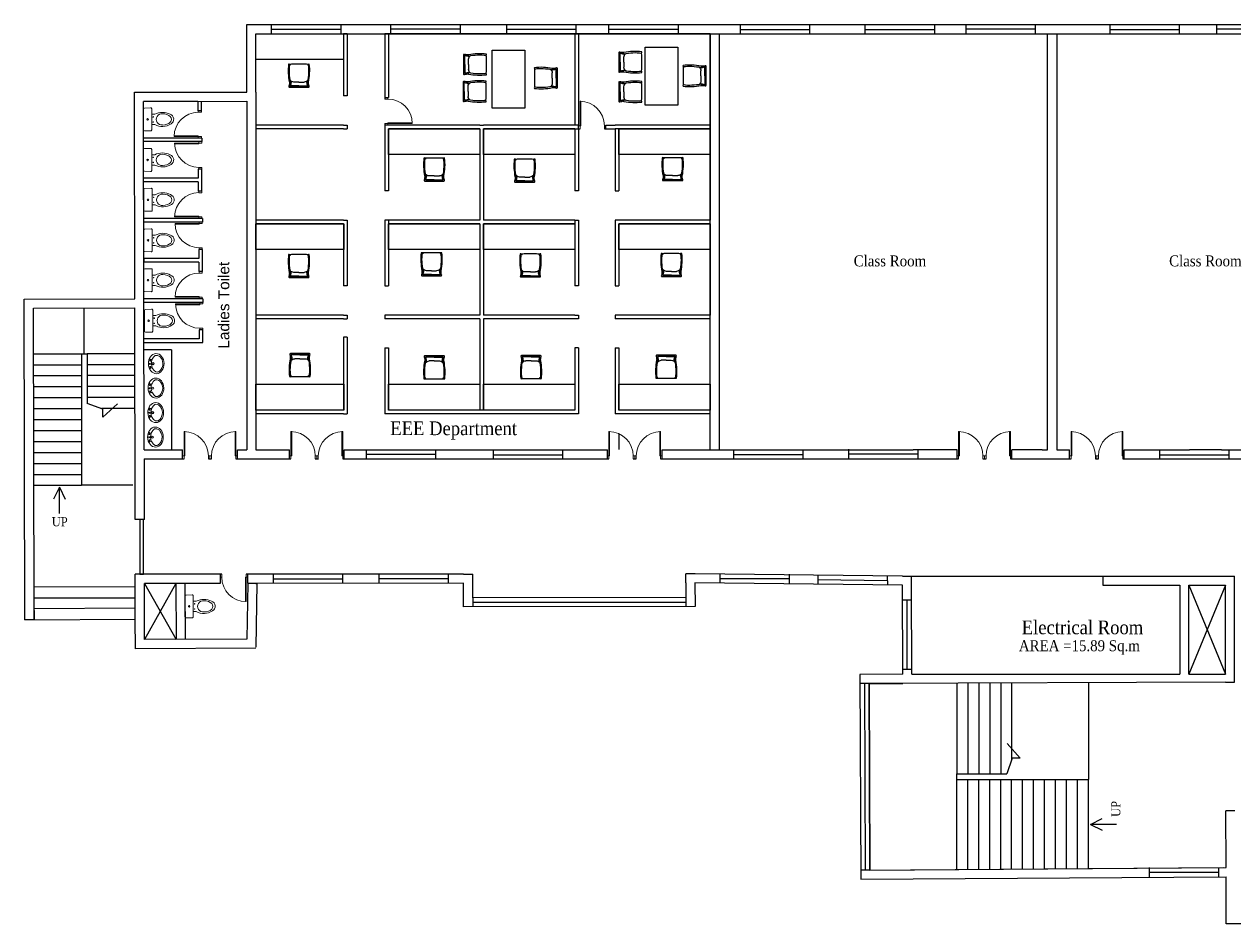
# Model space of a CAD drawing. Header units: millimetres. Extents: x 787 to 875.2, y 236.3 to 273.1.
# Drawn here: x 787 to 819.61, y 248.83 to 273.06 of the extents above; entities that cross this region are included whole.
import ezdxf

# ---------------------------------------------------------------- set-up
doc = ezdxf.new("R2010")
doc.units = ezdxf.units.MM
doc.linetypes.add('HIDDEN', pattern=[0.375, 0.25, -0.125])
doc.layers.add('DOOR', color=10, linetype='Continuous', lineweight=15)
doc.styles.add('1MM', font='arial.ttf', dxfattribs={"height": 1000})
doc.styles.add('DUTCH', font='dutch.ttf')

# ---------------------------------------------------------------- blocks, each defined once
blk = doc.blocks.new('WB5')
at = {"layer": 'DOOR'}
for p, q in [((4.7, 11.3), (6.8, 10.5)), ((5.3, -11), (7.3, -10.1))]:
    blk.add_line(p, q, dxfattribs=at)
for points in [[(2.4, 0.1, 1), (5, 0.1, 1)], [(3.2, 7.9, 1), (5.9, 7.9, 1)], [(3.6, -7.7, -1), (6.3, -7.6, -1)]]:
    blk.add_lwpolyline(points, format="xyb", close=True, dxfattribs=at)
for centre, radius in [((3.7, 0.1), 1.32), ((11.8, 0.3), 2.73), ((11.8, 0.3), 2.19)]:
    blk.add_circle(centre, radius, dxfattribs=at)
for centre, radius, start, end in [((5.6, 13.6), 2.49, 151.6403, 249.4649), ((7.7, 12.8), 2.49, 249.4649, 334.3015), ((32.6, 0.8), 25.2, 127.6693, 236.45), ((18.2, 19.4), 1.66, 91.5976, 127.6693), ((6.3, -13.3), 2.49, 113.4041, 211.2287), ((8.3, -12.4), 2.49, 28.5675, 113.4041)]:
    blk.add_arc(centre, radius, start, end, dxfattribs=at)
blk.add_ellipse((19.5, 0.5), major_axis=(-0.6, 24.9), ratio=0.783308, dxfattribs=at)
blk.add_open_spline([(18.7, -20.2), (23.5, -20.6), (25, -20), (30.8, -16.4), (34.3, -10.8), (37.3, 2.3), (34.9, 9.5), (28.9, 18.7), (25, 21.3), (18.2, 21.1)], degree=3, knots=[3.262053, 3.262053, 3.262053, 3.262053, 3.577225, 3.577225, 4.479784, 4.479784, 5.382343, 5.382343, 6.141594, 6.141594, 6.141594, 6.141594], dxfattribs=at)
blk = doc.blocks.new('A$C764D24B9')
at = {"layer": 'DOOR'}
for points in [[(0.056, 0.111), (0.083, 0.111), (0.083, 1), (0.056, 1)], [(0, 0), (0.056, 0), (0.056, 0.111), (0, 0.111)], [(0.944, 0), (1, 0), (1, 0.111), (0.944, 0.111)]]:
    blk.add_lwpolyline(points, close=True, dxfattribs=at)
blk.add_arc((0.056, 0.111), 0.889, 0, 90, dxfattribs=at)
blk = doc.blocks.new('WC1')
at = {"layer": 'DOOR'}
for p, q in [((-29.3, -7.5), (-29.8, -22.7)), ((24.3, -5), (-26.8, -5))]:
    blk.add_line(p, q, dxfattribs=at)
for points in [[(26.8, -7.5), (27.3, -22.7, -0.423393), (24.7, -25.4), (-27.3, -25.4, -0.423393), (-29.8, -22.7), (-29.3, -7.5, -0.405093), (-26.8, -5), (24.3, -5, -0.405093), (26.8, -7.5, -0.407682)], [(11.5, -25.4), (11.5, -33, -0.265683), (10, -73.3, -0.649464), (-14.1, -70.9, -0.243179), (-14, -33), (-14, -25.4), (11.5, -25.4)], [(12.6, -52, 1.119632), (-15.2, -52, 17.71796)]]:
    blk.add_lwpolyline(points, format="xyb", dxfattribs=at)
blk.add_lwpolyline([(-14, -25.4), (-14, -33)], dxfattribs=at)
for centre, radius in [((-7.6, -29.2), 0.636), ((-1.3, -15.2), 1.91), ((5.1, -29.2), 0.636)]:
    blk.add_circle(centre, radius, dxfattribs=at)
blk.add_arc((-26.8, -7.5), 2.54, 90, 178.2101, dxfattribs=at)
blk.add_ellipse((-1.3, -52), major_axis=(0, -22.4), ratio=0.622298, start_param=4.712389, end_param=7.853982, dxfattribs=at)
blk = doc.blocks.new('A$C2C166547')
at = {"color": 0}
for p, q in [((0.201, 0.464), (0.017, 0.464)), ((0.201, 0.456), (0.018, 0.456)), ((0.201, 0.455), (0.018, 0.455)), ((0.201, 0.374), (0.094, 0.374)), ((0.201, 0.464), (0.385, 0.464)), ((0.201, 0.456), (0.385, 0.456)), ((0.201, 0.455), (0.385, 0.455)), ((0.201, 0.374), (0.308, 0.374)), ((0.016, 0.02), (0.006, 0.02)), ((0.016, 0.02), (0.006, 0.016)), ((0.017, 0.001), (0.016, 0.02)), ((0.385, 0.001), (0.387, 0.02)), ((0.387, 0.02), (0.396, 0.016)), ((0.387, 0.02), (0.396, 0.02))]:
    blk.add_line(p, q, dxfattribs=at)
blk.add_lwpolyline([(0.023, 0.369, 0.080461), (0.008, 0, 0.080461)], format="xyb", dxfattribs=at)
for centre, radius, start, end in [((0.018, 0.461), 0.00242, 100.345, 201.3742), ((-0.216, 0.394), 0.241, 354.5513, 15.9626), ((0.018, 0.455), 0.000725, 87.3762, 197.5208), ((0.018, 0.454), 0.000433, 71.7715, 189.2202), ((0.095, 0.276), 0.0978, 90.5164, 143.1927), ((-0.282, 0.346), 0.317, 1.1591, 17.5641), ((0.307, 0.276), 0.0978, 36.8073, 89.4836), ((0.685, 0.346), 0.317, 162.4359, 178.8409), ((0.618, 0.394), 0.241, 164.0374, 185.4487), ((-0.752, 0.137), 1.154, 353.1637, 11.5643), ((0.384, 0.461), 0.00242, 338.6258, 79.655), ((0.385, 0.455), 0.000725, 342.4792, 92.6238), ((0.385, 0.454), 0.000433, 350.7798, 108.2285), ((0.014, -0.011), 0.012, 71.7536, 116.5375), ((0.389, -0.011), 0.012, 63.4625, 108.2464)]:
    blk.add_arc(centre, radius, start, end, dxfattribs=at)

msp = doc.modelspace()

# ---------------------------------------------------------------- linework, layer by layer
at = {"linetype": 'Continuous', "ltscale": 0.1}
for p, q in [((792.99, 273.055), (828.405, 273.056)), ((792.994, 271.236), (792.99, 273.055)), ((793.236, 273.055), (793.236, 273.056)), ((793.652, 273.052), (793.652, 272.806)), ((795.523, 273.052), (795.523, 272.806)), ((796.867, 273.062), (796.867, 272.816)), ((798.738, 273.062), (798.738, 272.816)), ((799.988, 273.055), (799.988, 272.809)), ((801.859, 273.055), (801.859, 272.809)), ((802.742, 273.05), (802.742, 272.804)), ((804.613, 273.05), (804.613, 272.804)), ((806.285, 273.041), (806.285, 272.795)), ((808.155, 273.041), (808.155, 272.795)), ((809.648, 273.046), (809.648, 272.799)), ((811.519, 273.046), (811.519, 272.799)), ((812.368, 273.064), (812.368, 272.818)), ((814.239, 273.064), (814.239, 272.818)), ((816.246, 273.046), (816.246, 272.8)), ((818.117, 273.046), (818.117, 272.8)), ((819.117, 273.059), (819.117, 272.813)), ((792.99, 272.809), (792.991, 272.809)), ((793.237, 272.809), (810.698, 272.809)), ((793.24, 271.237), (793.237, 272.809)), ((793.237, 272.809), (795.698, 272.809)), ((793.237, 272.809), (795.698, 272.809)), ((793.652, 272.929), (795.523, 272.929)), ((795.698, 272.809), (795.6, 272.809)), ((795.6, 272.809), (795.6, 271.135)), ((795.6, 272.809), (795.6, 271.135)), ((795.698, 272.809), (796.683, 272.809)), ((795.698, 272.809), (795.698, 271.135)), ((796.683, 272.809), (799.144, 272.809)), ((796.811, 272.809, 0), (796.713, 272.809, 0)), ((796.713, 272.809, 0), (796.713, 271.045, 0)), ((799.273, 272.809, 0), (796.811, 272.809, 0)), ((796.811, 272.809, 0), (796.811, 271.086, 0)), ((796.867, 272.939), (798.738, 272.939)), ((799.241, 272.809), (801.703, 272.809)), ((799.241, 272.809), (801.703, 272.809)), ((799.371, 272.809, 0), (799.273, 272.809, 0)), ((801.832, 272.809, 0), (799.371, 272.809, 0)), ((799.988, 272.932), (801.859, 272.932)), ((801.931, 272.809, 0), (801.832, 272.809, 0)), ((801.832, 272.809, 0), (801.832, 270.348, 0)), ((802.915, 272.809, 0), (801.931, 272.809, 0)), ((801.931, 272.809, 0), (801.931, 270.348, 0)), ((804.432, 272.809, 0), (801.971, 272.809, 0)), ((802.742, 272.927), (804.613, 272.927)), ((803.014, 272.809, 0), (802.915, 272.809, 0)), ((805.475, 272.809, 0), (803.014, 272.809, 0)), ((805.477, 261.598, 51.306), (805.475, 272.809, 0)), ((805.475, 272.809, 0), (805.475, 270.348, 0)), ((805.722, 272.809, 0), (805.722, 261.598, 51.306)), ((806.285, 272.918), (808.155, 272.918)), ((809.648, 272.923), (811.519, 272.923)), ((810.698, 272.809), (810.944, 272.809)), ((810.944, 272.809), (819.552, 272.809, 0)), ((812.368, 272.941), (814.239, 272.941)), ((814.57, 261.598, 51.306), (814.569, 272.809)), ((814.815, 272.809), (814.815, 261.598, 51.306)), ((816.246, 272.923), (818.117, 272.923)), ((816.463, 272.809), (828.159, 272.809, 0)), ((819.117, 272.936), (820.987, 272.936)), ((789.963, 271.23), (792.994, 271.236)), ((789.975, 265.667), (789.963, 271.23)), ((793.24, 271.236), (793.24, 261.598, 50.028)), ((795.698, 271.135), (795.6, 271.135)), ((796.713, 271.086, 0), (796.811, 271.086, 0)), ((790.209, 270.984), (792.995, 270.99)), ((790.221, 265.668), (790.209, 270.984)), ((791.673, 270.984), (790.209, 270.984)), ((791.673, 270.984), (790.209, 270.984)), ((791.673, 270.984), (791.673, 270.733)), ((791.673, 270.984), (791.673, 270.733)), ((791.772, 270.733), (791.673, 270.733)), ((791.772, 270.733), (791.673, 270.733)), ((791.772, 270.733), (791.772, 270.984)), ((791.772, 270.733), (791.772, 270.984)), ((792.994, 270.99, 1.278), (792.994, 261.598, 50.028)), ((795.6, 270.348), (793.24, 270.348)), ((795.6, 270.249), (793.24, 270.249)), ((795.6, 270.348), (795.698, 270.348)), ((795.6, 270.249), (795.698, 270.249)), ((795.698, 270.348), (795.698, 270.249)), ((796.713, 270.389, 0), (796.713, 268.576, 0)), ((796.811, 270.348, 0), (796.713, 270.348, 0)), ((799.273, 270.348, 0), (796.811, 270.348, 0)), ((796.811, 270.249, 0), (796.811, 268.576, 0)), ((799.273, 270.249, 0), (796.811, 270.249, 0)), ((799.273, 270.348, 0), (799.371, 270.348, 0)), ((799.273, 270.249, 0), (799.273, 267.788, 0)), ((801.931, 270.348, 0), (799.371, 270.348, 0)), ((799.371, 270.249, 0), (799.371, 267.788, 0)), ((801.832, 270.249, 0), (799.371, 270.249, 0)), ((801.832, 270.249, 0), (801.832, 268.576, 0)), ((801.832, 270.249, 0), (801.972, 270.249, 0)), ((801.931, 270.249, 0), (801.931, 270.348, 0)), ((801.931, 270.249, 0), (801.931, 268.576, 0)), ((802.628, 270.249, 0), (802.915, 270.249, 0)), ((802.669, 270.348, 0), (802.915, 270.348, 0)), ((802.669, 270.249, 0), (802.669, 270.348, 0)), ((805.475, 270.348, 0), (802.915, 270.348, 0)), ((802.915, 270.249, 0), (802.915, 268.576, 0)), ((805.475, 270.249, 0), (802.915, 270.249, 0)), ((803.014, 270.249, 0), (803.014, 268.576, 0)), ((805.475, 270.348, 0), (805.475, 270.249, 0)), ((805.475, 270.249, 0), (805.475, 267.788, 0)), ((791.785, 269.999), (790.209, 269.999)), ((791.785, 269.901), (790.209, 269.901)), ((791.785, 269.999), (791.785, 269.901)), ((791.785, 269.162), (791.686, 269.162)), ((791.686, 269.162), (791.686, 268.916)), ((791.785, 268.567), (791.785, 269.162)), ((791.686, 268.916), (790.209, 268.916)), ((791.686, 268.818), (790.222, 268.818)), ((791.686, 268.818), (791.686, 268.567)), ((791.785, 268.567), (791.785, 268.818)), ((791.785, 268.567), (791.686, 268.567)), ((796.811, 268.576, 0), (796.713, 268.576, 0)), ((801.931, 268.576, 0), (801.832, 268.576, 0)), ((802.915, 268.576, 0), (803.014, 268.576, 0)), ((791.798, 267.833), (790.222, 267.833)), ((791.798, 267.833), (791.798, 267.735)), ((791.798, 267.735), (790.222, 267.735)), ((795.6, 267.788), (793.24, 267.788)), ((795.6, 267.689), (793.24, 267.689)), ((795.6, 267.788), (795.698, 267.788)), ((795.6, 267.689), (795.6, 266.015)), ((795.698, 267.788), (795.698, 266.015)), ((796.713, 267.788, 0), (796.713, 266.016, 0)), ((796.811, 267.788, 0), (796.713, 267.788, 0)), ((796.811, 267.788, 0), (796.811, 266.016, 0)), ((799.273, 267.788, 0), (796.811, 267.788, 0)), ((799.273, 267.689, 0), (796.811, 267.689, 0)), ((799.273, 267.689, 0), (799.273, 265.228, 0)), ((801.832, 267.788, 0), (799.371, 267.788, 0)), ((801.832, 267.788, 0), (799.371, 267.788, 0)), ((799.371, 267.689, 0), (799.371, 265.228, 0)), ((801.832, 267.689, 0), (799.371, 267.689, 0)), ((801.832, 267.689, 0), (799.371, 267.689, 0)), ((801.832, 267.788, 0), (801.832, 266.016, 0)), ((801.832, 267.788, 0), (801.931, 267.788, 0)), ((801.931, 267.788, 0), (801.931, 266.016, 0)), ((802.915, 267.788, 0), (802.915, 266.016, 0)), ((803.014, 267.788, 0), (802.915, 267.788, 0)), ((805.475, 267.788, 0), (803.014, 267.788, 0)), ((805.475, 267.788, 0), (803.014, 267.788, 0)), ((803.014, 267.689, 0), (803.014, 266.016, 0)), ((805.475, 267.689, 0), (803.014, 267.689, 0)), ((805.475, 267.689, 0), (803.014, 267.689, 0)), ((805.475, 267.689, 0), (805.475, 265.228, 0)), ((791.798, 266.996), (791.699, 266.996)), ((791.699, 266.996), (791.699, 266.75)), ((791.798, 266.401), (791.798, 266.996)), ((790.222, 266.75), (790.222, 266.652)), ((791.699, 266.75), (790.222, 266.75)), ((791.699, 266.652), (790.222, 266.652)), ((791.699, 266.652), (790.222, 266.652)), ((791.699, 266.652), (791.699, 266.401)), ((791.798, 266.401), (791.699, 266.401)), ((795.698, 266.015), (795.6, 266.015)), ((796.713, 266.016, 0), (796.811, 266.016, 0)), ((801.931, 266.016, 0), (801.832, 266.016, 0)), ((802.915, 266.016, 0), (803.014, 266.016, 0)), ((786.995, 265.661), (789.975, 265.667)), ((787.014, 257.022), (786.995, 265.661)), ((789.975, 265.667), (789.975, 265.667)), ((790.228, 261.598, 48.385), (790.221, 265.668)), ((791.811, 265.667), (790.235, 265.667)), ((791.811, 265.569), (790.235, 265.569)), ((791.811, 265.667), (791.811, 265.569)), ((787.242, 265.415), (789.975, 265.421)), ((787.259, 257.268), (787.242, 265.415)), ((789.985, 259.724, 70.65), (789.975, 265.421, 2.926)), ((795.6, 265.228), (793.24, 265.228)), ((795.6, 265.228), (795.698, 265.228)), ((795.698, 265.228), (795.698, 265.129)), ((796.713, 265.228, 0), (796.713, 265.129, 0)), ((796.811, 265.228, 0), (796.713, 265.228, 0)), ((799.273, 265.228, 0), (796.811, 265.228, 0)), ((799.273, 265.228, 0), (796.811, 265.228, 0)), ((801.832, 265.228, 0), (799.371, 265.228, 0)), ((801.832, 265.228, 0), (799.371, 265.228, 0)), ((801.832, 265.228, 0), (799.371, 265.228, 0)), ((801.832, 265.228, 0), (801.931, 265.228, 0)), ((801.931, 265.228, 0), (801.931, 265.129, 0)), ((802.915, 265.228, 0), (802.915, 265.129, 0)), ((803.014, 265.228, 0), (802.915, 265.228, 0)), ((805.475, 265.228, 0), (803.014, 265.228, 0)), ((805.475, 265.228, 0), (803.014, 265.228, 0)), ((805.475, 265.228, 0), (803.014, 265.228, 0)), ((795.6, 265.129), (793.24, 265.129)), ((795.6, 265.129), (795.698, 265.129)), ((796.811, 265.129, 0), (796.713, 265.129, 0)), ((799.273, 265.129, 0), (796.811, 265.129, 0)), ((799.273, 265.129, 0), (799.273, 262.668, 0)), ((799.371, 265.129, 0), (799.371, 262.668, 0)), ((801.931, 265.129, 0), (799.371, 265.129, 0)), ((801.931, 265.129, 0), (799.371, 265.129, 0)), ((803.014, 265.129, 0), (802.915, 265.129, 0)), ((805.475, 265.129, 0), (803.014, 265.129, 0)), ((805.475, 265.129, 0), (803.014, 265.129, 0)), ((791.712, 264.589), (790.235, 264.589)), ((791.811, 264.835), (791.712, 264.835)), ((791.712, 264.835), (791.712, 264.589)), ((791.811, 264.49), (791.811, 264.835)), ((795.6, 264.63), (795.6, 262.697)), ((795.698, 264.63), (795.6, 264.63)), ((795.698, 264.63), (795.698, 262.942)), ((790.966, 264.295, 48.505), (790.228, 264.295, 48.385)), ((790.235, 264.49), (791.811, 264.49)), ((790.966, 264.295, 48.505), (790.966, 261.598, 48.385)), ((796.713, 264.342, 0), (796.713, 262.706, 0)), ((796.713, 264.342, 0), (796.811, 264.342, 0)), ((796.811, 264.342, 0), (796.811, 262.668, 0)), ((801.832, 264.342, 0), (801.832, 262.668, 0)), ((801.931, 264.342, 0), (801.832, 264.342, 0)), ((801.931, 264.342, 0), (801.931, 262.57, 0)), ((802.915, 264.342, 0), (802.915, 262.57, 0)), ((802.915, 264.342, 0), (803.014, 264.342, 0)), ((803.014, 264.342, 0), (803.014, 262.668, 0)), ((795.698, 262.942), (795.698, 262.569)), ((795.6, 262.668), (793.24, 262.668)), ((795.6, 262.697), (795.6, 262.668)), ((796.713, 262.706, 0), (796.713, 262.57, 0)), ((801.832, 262.668, 0), (796.811, 262.668, 0)), ((805.475, 262.668, 0), (803.014, 262.668, 0)), ((795.6, 262.569), (793.24, 262.569)), ((795.6, 262.569), (795.698, 262.569)), ((796.811, 262.57, 0), (796.713, 262.57, 0)), ((801.931, 262.57, 0), (796.811, 262.57, 0)), ((805.475, 262.57, 0), (802.915, 262.57, 0)), ((803.014, 262.034, 0), (803.014, 261.603, 0)), ((796.208, 261.602), (796.208, 261.355)), ((798.079, 261.602), (798.079, 261.355)), ((809.206, 261.612), (809.206, 261.366)), ((811.077, 261.612), (811.077, 261.366)), ((790.228, 261.598, 51.306), (791.261, 261.598, 51.306)), ((790.228, 261.598, 48.385), (790.966, 261.598, 48.385)), ((790.228, 261.352, 51.306), (791.302, 261.352, 51.306)), ((790.233, 259.724, 78.201), (790.233, 261.352, 51.306)), ((791.261, 261.352), (791.261, 261.598, 51.306)), ((791.958, 261.352, 51.306), (792.04, 261.352, 51.306)), ((792.697, 261.352, 51.306), (794.182, 261.352, 51.306)), ((792.738, 261.598, 51.306), (792.994, 261.598, 51.306)), ((792.738, 261.352), (792.738, 261.598, 51.306)), ((793.24, 261.598, 51.306), (794.141, 261.598, 51.306)), ((794.141, 261.352, 51.306), (794.141, 261.598, 51.306)), ((794.838, 261.352, 51.306), (794.92, 261.352, 51.306)), ((794.838, 261.352, 51.306), (794.92, 261.352, 51.306)), ((795.576, 261.352, 51.306), (802.748, 261.352, 51.306)), ((795.617, 261.352, 51.306), (795.617, 261.598, 51.306)), ((795.617, 261.598, 51.306), (802.707, 261.598, 51.306)), ((796.208, 261.478), (798.079, 261.478)), ((799.143, 261.598, 51.306), (799.242, 261.598, 51.306)), ((799.631, 261.59), (799.631, 261.344)), ((799.631, 261.467), (801.502, 261.467)), ((801.502, 261.59), (801.502, 261.344)), ((802.707, 261.352, 51.306), (802.707, 261.598, 51.306)), ((803.405, 261.352, 51.306), (803.487, 261.352, 51.306)), ((804.143, 261.352, 51.306), (804.882, 261.352, 51.306)), ((804.184, 261.598, 51.306), (804.923, 261.598, 51.306)), ((804.184, 261.352, 51.306), (804.184, 261.598, 51.306)), ((804.882, 261.352, 51.306), (808.968, 261.352, 51.306)), ((804.923, 261.598, 51.306), (808.927, 261.598, 51.306)), ((806.108, 261.598), (806.108, 261.352)), ((806.108, 261.475), (807.979, 261.475)), ((807.979, 261.598), (807.979, 261.352)), ((808.927, 261.598, 51.306), (810.944, 261.598, 51.306)), ((808.968, 261.352, 51.306), (810.363, 261.352, 51.306)), ((809.206, 261.489), (811.077, 261.489)), ((810.363, 261.352, 51.306), (812.172, 261.352, 51.306)), ((812.131, 261.598, 51.306), (810.944, 261.598, 51.306)), ((812.131, 261.352, 51.306), (812.131, 261.598, 51.306)), ((812.829, 261.352, 51.306), (812.911, 261.352, 51.306)), ((813.567, 261.352, 51.306), (814.463, 261.352, 51.306)), ((814.422, 261.598, 51.306), (813.608, 261.598, 51.306)), ((813.608, 261.352, 51.306), (813.608, 261.598, 51.306)), ((814.422, 261.598, 51.306), (814.57, 261.598, 51.306)), ((814.463, 261.352, 51.306), (815.119, 261.352, 51.306)), ((814.815, 261.598, 51.306), (815.16, 261.598, 51.306)), ((815.119, 261.352, 51.306), (815.201, 261.352, 51.306)), ((815.16, 261.352, 51.306), (815.16, 261.598, 51.306)), ((815.857, 261.352, 51.306), (815.94, 261.352, 51.306)), ((816.596, 261.352, 51.306), (816.956, 261.352, 51.306)), ((816.637, 261.598, 51.306), (816.915, 261.598, 51.306)), ((816.637, 261.352, 51.306), (816.637, 261.598, 51.306)), ((816.915, 261.598, 51.306), (818.392, 261.598, 51.306)), ((816.956, 261.352, 51.306), (818.392, 261.352, 51.306)), ((817.582, 261.586), (817.582, 261.34)), ((817.582, 261.463), (819.452, 261.463)), ((819.256, 261.598, 51.306), (818.392, 261.598, 51.306)), ((818.392, 261.352, 51.306), (819.215, 261.352, 51.306)), ((819.215, 261.352, 51.306), (826.428, 261.352, 51.306)), ((819.256, 261.598, 51.306), (819.552, 261.598, 51.306)), ((819.452, 261.586), (819.452, 261.34)), ((819.552, 261.598, 51.306), (819.798, 261.598, 51.306)), ((787.945, 260.59), (787.787, 260.27)), ((787.945, 259.886), (787.945, 260.59)), ((787.945, 260.59), (788.102, 260.27)), ((790.233, 259.724, 102.612), (789.985, 259.724, 102.612)), ((790.109, 259.724, 102.612), (790.109, 258.248, 102.612)), ((790.208, 258.248, 102.612), (790.208, 259.724, 102.612)), ((789.988, 257.994, 91.217), (789.987, 258.248, 88.207)), ((790.233, 258.248, 102.612), (789.987, 258.248, 102.612)), ((790.109, 258.248, 102.612), (790.208, 258.248, 102.612)), ((792.32, 258.248, 102.612), (790.233, 258.248, 102.612)), ((792.279, 258.248, 102.619), (792.279, 257.999, 102.619)), ((793.263, 258.248, 102.612), (792.976, 258.248, 102.612)), ((793.017, 258.006, 102.619), (793.017, 258.248, 102.619)), ((798.832, 258.253, 102.612), (793.263, 258.248, 102.612)), ((793.702, 258.248), (793.702, 258.002)), ((793.702, 258.125), (795.572, 258.125)), ((795.572, 258.248), (795.572, 258.002)), ((796.547, 258.251), (796.547, 258.005)), ((796.547, 258.128), (798.418, 258.128)), ((798.418, 258.251), (798.418, 258.005)), ((798.832, 258.253, 102.612), (799.079, 258.253, 102.612)), ((799.079, 258.007, 102.612), (799.079, 258.253, 102.612)), ((805.072, 258.26, 102.612), (804.823, 258.26, 102.612)), ((804.823, 258.013, 102.612), (804.823, 258.26, 102.612)), ((804.823, 258.013, 102.612), (804.824, 257.62, 102.612)), ((810.658, 257.953, 102.612), (805.069, 258.014, 102.612)), ((805.069, 258.014, 102.612), (805.07, 257.374, 102.612)), ((810.66, 258.199, 102.612), (805.072, 258.26, 102.612)), ((805.736, 258.253), (805.736, 258.006)), ((805.736, 258.129), (807.607, 258.129)), ((807.607, 258.253), (807.607, 258.006)), ((808.381, 258.229, 102.612), (808.381, 257.983, 102.612)), ((808.381, 258.106, 102.612), (810.251, 258.08, 102.612)), ((810.251, 258.204, 102.612), (810.252, 257.957, 102.612)), ((810.66, 258.199, 102.612), (819.607, 258.199)), ((810.904, 257.954, 102.612), (810.904, 258.199, 102.612)), ((816.057, 258.199, 102.797), (816.057, 257.954, 102.797)), ((819.607, 255.583), (819.607, 258.199)), ((789.988, 257.908, 102.612), (787.258, 257.903)), ((789.989, 257.036, 102.612), (789.988, 257.994, 91.217)), ((789.988, 257.613, 102.612), (789.988, 257.908, 102.612)), ((792.279, 257.999, 86.459), (790.234, 257.995, 52.892)), ((790.236, 257.037, 102.612), (790.234, 257.995, 52.892)), ((790.234, 257.995, 52.892), (791.088, 256.493, 102.612)), ((791.081, 257.997), (790.238, 256.489, 102.612)), ((791.081, 257.997), (791.088, 256.493, 102.612)), ((791.327, 257.997), (791.334, 256.494, 102.612)), ((793.017, 258.006, 102.612), (792.991, 256.502, 102.612)), ((793.263, 258.001, 102.612), (793.017, 258.001, 98.571)), ((793.263, 258.001, 102.612), (793.233, 256.278, 102.612)), ((793.256, 257.979, 102.612), (793.263, 258.001, 102.612)), ((798.833, 258.007, 102.612), (793.263, 258.001, 102.612)), ((798.833, 257.367, 102.612), (798.833, 258.007, 102.612)), ((799.079, 257.614, 102.612), (799.079, 258.007, 102.612)), ((810.666, 255.553, 102.612), (810.658, 257.953, 102.612)), ((810.912, 255.554, 102.612), (810.904, 257.954, 102.612)), ((816.057, 257.954, 102.612), (818.13, 257.954, 102.612)), ((818.13, 257.954, 102.612), (818.13, 255.554, 102.612)), ((818.376, 257.954, 102.612), (819.361, 257.954, 102.612)), ((818.376, 255.554, -1.26), (818.376, 257.954, 102.612)), ((818.376, 257.954, 102.612), (819.361, 255.554, -1.26)), ((819.361, 257.954, 102.612), (818.376, 255.554, -1.26)), ((819.361, 255.554, -1.26), (819.361, 257.954, 102.612)), ((787.26, 257.318, 102.612), (787.26, 257.613, 102.612)), ((787.26, 257.613, 102.612), (789.988, 257.613, 102.612)), ((805.07, 257.374, 102.612), (798.833, 257.367, 102.612)), ((804.824, 257.62, 102.612), (799.079, 257.614, 102.612)), ((799.079, 257.614, 102.612), (799.079, 257.368, 102.612)), ((799.079, 257.491, 102.612), (804.824, 257.491, 102.612)), ((804.824, 257.62, 102.612), (804.824, 257.374, 102.612)), ((810.666, 257.561), (810.912, 257.561)), ((810.789, 255.69), (810.789, 257.561)), ((787.014, 257.022), (789.989, 257.036, 102.612)), ((787.259, 257.268, 102.612), (787.26, 257.022, 102.612)), ((789.989, 257.331, 102.612), (787.26, 257.318, 102.612)), ((787.26, 257.022, 102.612), (787.26, 257.318, 102.612)), ((789.989, 257.036, 102.612), (789.989, 257.331, 102.612)), ((789.993, 256.241, 102.612), (789.989, 257.036, 102.612)), ((790.238, 256.489, 102.612), (790.236, 257.037, 102.612)), ((787.26, 257.022, 102.612), (787.014, 257.022, 102.612)), ((792.991, 256.502, 102.612), (790.238, 256.489, 102.612)), ((793.238, 256.257, 102.612), (789.993, 256.241, 102.612)), ((810.666, 255.69), (810.912, 255.69)), ((810.912, 255.554, 102.612), (818.13, 255.554, 102.612)), ((818.376, 255.554, 102.612), (819.361, 255.554, 102.612)), ((809.761, 255.304), (809.515, 255.303)), ((809.638, 255.303), (809.655, 250.276)), ((809.761, 255.304, 102.612), (810.666, 255.307, 102.612)), ((809.778, 250.277, 102.612), (809.761, 255.304, 102.612)), ((819.361, 255.336), (819.608, 255.337)), ((819.619, 251.87), (819.373, 251.869)), ((815.722, 251.509), (816.042, 251.666)), ((816.426, 251.509), (815.722, 251.509)), ((815.722, 251.509), (816.042, 251.351)), ((809.778, 250.277), (809.532, 250.276)), ((809.778, 250.277, 102.612), (819.378, 250.344)), ((810.88, 250.285), (819.304, 250.344, 0.788)), ((817.307, 250.343, 2.148), (817.307, 250.097, 2.148)), ((817.307, 250.22, 2.148), (819.177, 250.22, 2.148)), ((819.177, 250.343, 2.148), (819.177, 250.097, 2.148)), ((819.381, 248.831), (819.379, 250.098)), ((822.663, 248.831), (819.381, 248.831))]:
    msp.add_line(p, q, dxfattribs=at)
at = {"linetype": 'HIDDEN', "ltscale": 950}
for p, q in [((788.608, 264.188), (788.608, 265.418)), ((789.116, 262.696), (788.69, 262.845)), ((789.51, 262.835), (789.116, 262.478)), ((789.116, 262.478), (789.116, 262.711)), ((813.477, 253.688), (813.834, 253.295)), ((813.616, 253.295), (813.467, 252.868)), ((813.834, 253.295), (813.601, 253.295))]:
    msp.add_line(p, q, dxfattribs=at)
at = {"linetype": 'Continuous', "ltscale": 0.1}
for points in [[(793.237, 272.809), (795.6, 272.809), (795.6, 272.111), (793.237, 272.111)], [(799.6, 272.367), (800.481, 272.367), (800.481, 270.8), (799.6, 270.8)], [(803.726, 272.448), (804.607, 272.448), (804.607, 270.881), (803.726, 270.881)], [(793.24, 267.689), (795.603, 267.689), (795.603, 266.991), (793.24, 266.991)], [(793.24, 263.366), (795.603, 263.366), (795.603, 262.668), (793.24, 262.668)]]:
    msp.add_lwpolyline(points, close=True, dxfattribs=at)
for points in [[(798.855, 271.711, -0.102523), (798.967, 271.723, 0.080461), (799.45, 271.703, 0.3023), (799.446, 271.734, -0.197932), (799.445, 271.746, 0.028193), (799.45, 271.815), (799.45, 271.982), (799.45, 272.148, 0.028193), (799.445, 272.217, -0.197932), (799.446, 272.229, 0.3023), (799.45, 272.26, 0.080461), (798.967, 272.24, -0.102523), (798.855, 272.252, 0.587111), (798.831, 272.239), (798.831, 271.724, 0.587111)], [(803.041, 271.77, -0.102523), (803.153, 271.783, 0.080461), (803.636, 271.763, 0.3023), (803.632, 271.794, -0.197932), (803.632, 271.806, 0.028193), (803.636, 271.875), (803.636, 272.041), (803.636, 272.208, 0.028193), (803.632, 272.277, -0.197932), (803.632, 272.289, 0.3023), (803.636, 272.32, 0.080461), (803.153, 272.3, -0.102523), (803.041, 272.312, 0.587111), (803.017, 272.298), (803.017, 271.784, 0.587111)], [(794.669, 271.392, -0.102523), (794.657, 271.504, 0.080461), (794.677, 271.987, 0.3023), (794.645, 271.983, -0.197932), (794.634, 271.982, 0.028193), (794.565, 271.987), (794.398, 271.987), (794.232, 271.987, 0.028193), (794.162, 271.982, -0.197932), (794.151, 271.983, 0.3023), (794.119, 271.987, 0.080461), (794.139, 271.504, -0.102523), (794.127, 271.392, 0.587111), (794.141, 271.368), (794.655, 271.368, 0.587111)], [(801.336, 271.885, -0.102523), (801.225, 271.873, 0.080461), (800.742, 271.893, 0.3023), (800.746, 271.862, -0.197932), (800.746, 271.85, 0.028193), (800.742, 271.781), (800.742, 271.614), (800.742, 271.448, 0.028193), (800.746, 271.379, -0.197932), (800.746, 271.367, 0.3023), (800.742, 271.336, 0.080461), (801.225, 271.356, -0.102523), (801.336, 271.343, 0.587111), (801.361, 271.357), (801.361, 271.871, 0.587111)], [(805.342, 271.945, -0.102523), (805.23, 271.932, 0.080461), (804.747, 271.952, 0.3023), (804.751, 271.921, -0.197932), (804.752, 271.909, 0.028193), (804.747, 271.84), (804.747, 271.674), (804.747, 271.507, 0.028193), (804.752, 271.438, -0.197932), (804.751, 271.426, 0.3023), (804.747, 271.395, 0.080461), (805.23, 271.415, -0.102523), (805.342, 271.403, 0.587111), (805.366, 271.417), (805.366, 271.931, 0.587111)], [(798.845, 270.983, -0.102523), (798.957, 270.995, 0.080461), (799.44, 270.975, 0.3023), (799.436, 271.006, -0.197932), (799.435, 271.018, 0.028193), (799.44, 271.087), (799.44, 271.254), (799.44, 271.42, 0.028193), (799.435, 271.489, -0.197932), (799.436, 271.501, 0.3023), (799.44, 271.532, 0.080461), (798.957, 271.512, -0.102523), (798.845, 271.525, 0.587111), (798.82, 271.511), (798.82, 270.996, 0.587111)], [(803.041, 270.974, -0.102523), (803.153, 270.986, 0.080461), (803.636, 270.966, 0.3023), (803.632, 270.997, -0.197932), (803.632, 271.009, 0.028193), (803.636, 271.078), (803.636, 271.244), (803.636, 271.411, 0.028193), (803.632, 271.48, -0.197932), (803.632, 271.492, 0.3023), (803.636, 271.523, 0.080461), (803.153, 271.503, -0.102523), (803.041, 271.515, 0.587111), (803.017, 271.502), (803.017, 270.987, 0.587111)], [(798.315, 268.864, -0.102523), (798.303, 268.976, 0.080461), (798.323, 269.459, 0.3023), (798.291, 269.455, -0.197932), (798.28, 269.455, 0.028193), (798.211, 269.459), (798.044, 269.459), (797.878, 269.459, 0.028193), (797.808, 269.455, -0.197932), (797.797, 269.455, 0.3023), (797.765, 269.459, 0.080461), (797.785, 268.976, -0.102523), (797.773, 268.864, 0.587111), (797.787, 268.84), (798.301, 268.84, 0.587111)], [(800.751, 268.834, -0.102523), (800.739, 268.946, 0.080461), (800.759, 269.429, 0.3023), (800.727, 269.425, -0.197932), (800.716, 269.424, 0.028193), (800.646, 269.429), (800.48, 269.429), (800.314, 269.429, 0.028193), (800.244, 269.424, -0.197932), (800.233, 269.425, 0.3023), (800.201, 269.429, 0.080461), (800.221, 268.946, -0.102523), (800.209, 268.834, 0.587111), (800.223, 268.809), (800.737, 268.809, 0.587111)], [(804.738, 268.875, -0.102523), (804.726, 268.986, 0.080461), (804.746, 269.469, 0.3023), (804.714, 269.466, -0.197932), (804.703, 269.465, 0.028193), (804.634, 269.469), (804.467, 269.469), (804.301, 269.469, 0.028193), (804.231, 269.465, -0.197932), (804.22, 269.466, 0.3023), (804.188, 269.469, 0.080461), (804.208, 268.986, -0.102523), (804.196, 268.875, 0.587111), (804.21, 268.85), (804.724, 268.85, 0.587111)], [(794.668, 266.266, -0.102523), (794.655, 266.377, 0.080461), (794.675, 266.86, 0.3023), (794.644, 266.856, -0.197932), (794.632, 266.856, 0.028193), (794.563, 266.86), (794.397, 266.86), (794.23, 266.86, 0.028193), (794.161, 266.856, -0.197932), (794.149, 266.856, 0.3023), (794.118, 266.86, 0.080461), (794.138, 266.377, -0.102523), (794.126, 266.266, 0.587111), (794.14, 266.241), (794.654, 266.241, 0.587111)], [(798.241, 266.312, -0.102523), (798.229, 266.424, 0.080461), (798.249, 266.907, 0.3023), (798.218, 266.903, -0.197932), (798.206, 266.902, 0.028193), (798.137, 266.907), (797.97, 266.907), (797.804, 266.907, 0.028193), (797.735, 266.902, -0.197932), (797.723, 266.903, 0.3023), (797.692, 266.907, 0.080461), (797.712, 266.424, -0.102523), (797.699, 266.312, 0.587111), (797.713, 266.288), (798.227, 266.288, 0.587111)], [(800.906, 266.28, -0.102523), (800.894, 266.392, 0.080461), (800.914, 266.875, 0.3023), (800.883, 266.871, -0.197932), (800.871, 266.87, 0.028193), (800.802, 266.875), (800.635, 266.875), (800.469, 266.875, 0.028193), (800.4, 266.87, -0.197932), (800.388, 266.871, 0.3023), (800.357, 266.875, 0.080461), (800.376, 266.392, -0.102523), (800.364, 266.28, 0.587111), (800.378, 266.255), (800.892, 266.255, 0.587111)], [(804.706, 266.293, -0.102523), (804.693, 266.405, 0.080461), (804.713, 266.888, 0.3023), (804.682, 266.884, -0.197932), (804.67, 266.883, 0.028193), (804.601, 266.888), (804.435, 266.888), (804.268, 266.888, 0.028193), (804.199, 266.883, -0.197932), (804.187, 266.884, 0.3023), (804.156, 266.888, 0.080461), (804.176, 266.405, -0.102523), (804.164, 266.293, 0.587111), (804.178, 266.269), (804.692, 266.269, 0.587111)], [(794.152, 264.165, -0.102523), (794.164, 264.053, 0.080461), (794.144, 263.57, 0.3023), (794.176, 263.574, -0.197932), (794.187, 263.575, 0.028193), (794.257, 263.57), (794.423, 263.57), (794.59, 263.57, 0.028193), (794.659, 263.575, -0.197932), (794.67, 263.574, 0.3023), (794.702, 263.57, 0.080461), (794.682, 264.053, -0.102523), (794.694, 264.165, 0.587111), (794.68, 264.19), (794.166, 264.19, 0.587111)], [(797.774, 264.105, -0.102523), (797.786, 263.993, 0.080461), (797.767, 263.51, 0.3023), (797.798, 263.514, -0.197932), (797.81, 263.515, 0.028193), (797.879, 263.51), (798.045, 263.51), (798.212, 263.51, 0.028193), (798.281, 263.515, -0.197932), (798.293, 263.514, 0.3023), (798.324, 263.51, 0.080461), (798.304, 263.993, -0.102523), (798.316, 264.105, 0.587111), (798.302, 264.129), (797.788, 264.129, 0.587111)], [(800.381, 264.112, -0.102523), (800.394, 264, 0.080461), (800.374, 263.518, 0.3023), (800.405, 263.521, -0.197932), (800.417, 263.522, 0.028193), (800.486, 263.518), (800.652, 263.518), (800.819, 263.518, 0.028193), (800.888, 263.522, -0.197932), (800.9, 263.521, 0.3023), (800.931, 263.518, 0.080461), (800.911, 264, -0.102523), (800.923, 264.112, 0.587111), (800.909, 264.137), (800.395, 264.137, 0.587111)], [(804.023, 264.123, -0.102523), (804.036, 264.011, 0.080461), (804.016, 263.529, 0.3023), (804.047, 263.532, -0.197932), (804.059, 263.533, 0.028193), (804.128, 263.529), (804.294, 263.529), (804.461, 263.529, 0.028193), (804.53, 263.533, -0.197932), (804.542, 263.532, 0.3023), (804.573, 263.529, 0.080461), (804.553, 264.011, -0.102523), (804.565, 264.123, 0.587111), (804.552, 264.148), (804.037, 264.148, 0.587111)]]:
    msp.add_lwpolyline(points, format="xyb", close=True)
at = {"linetype": 'Continuous', "ltscale": 0.1, "elevation": 0}
for points in [[(796.811, 270.249), (799.273, 270.249), (799.273, 269.551), (796.811, 269.551)], [(799.371, 270.249), (801.832, 270.249), (801.832, 269.551), (799.371, 269.551)], [(803.014, 270.249), (805.475, 270.249), (805.475, 269.551), (803.014, 269.551)], [(796.811, 267.689), (799.273, 267.689), (799.273, 266.991), (796.811, 266.991)], [(799.371, 267.689), (801.832, 267.689), (801.832, 266.991), (799.371, 266.991)], [(803.014, 267.689), (805.475, 267.689), (805.475, 266.991), (803.014, 266.991)], [(796.811, 263.366), (799.273, 263.366), (799.273, 262.668), (796.811, 262.668)], [(799.371, 263.366), (801.832, 263.366), (801.832, 262.668), (799.371, 262.668)], [(803.014, 263.366), (805.475, 263.366), (805.475, 262.668), (803.014, 262.668)]]:
    msp.add_lwpolyline(points, close=True, dxfattribs=at)
at = {"linetype": 'HIDDEN', "ltscale": 950}
for points in [[(787.244, 264.188), (788.69, 264.188)], [(787.245, 263.892), (788.542, 263.892)], [(789.977, 264.188), (788.69, 264.188)], [(789.978, 263.892), (788.69, 263.892)], [(787.246, 263.597), (788.542, 263.597)], [(789.978, 263.597), (788.69, 263.597)], [(787.246, 263.301), (788.542, 263.301)], [(789.979, 263.301), (788.69, 263.301)], [(787.247, 263.006), (788.542, 263.006)], [(789.979, 263.006), (788.69, 263.006)], [(787.248, 262.711), (788.542, 262.711)], [(789.98, 262.711), (789.075, 262.711)], [(812.125, 255.312), (812.125, 252.868)], [(812.42, 255.313), (812.42, 252.868)], [(812.715, 255.314), (812.715, 252.868)], [(813.011, 255.315), (813.011, 252.868)], [(813.306, 255.316), (813.306, 252.868)], [(813.601, 255.317), (813.601, 253.253)], [(812.125, 250.294), (812.125, 252.868)], [(812.42, 250.296), (812.42, 252.72)], [(812.715, 250.298), (812.715, 252.72)], [(813.011, 250.3), (813.011, 252.72)], [(813.306, 250.302), (813.306, 252.72)], [(813.601, 250.304), (813.601, 252.72)]]:
    msp.add_lwpolyline(points, dxfattribs=at)
at = {"linetype": 'Continuous', "ltscale": 0.1}
for points in [[(788.542, 264.188), (788.542, 260.643)], [(788.69, 264.188), (788.69, 262.845)], [(787.248, 262.415), (788.542, 262.415)], [(787.249, 262.12), (788.542, 262.12)], [(787.249, 261.825), (788.542, 261.825)], [(787.25, 261.529), (788.542, 261.529)], [(787.251, 261.234), (788.542, 261.234)], [(787.251, 260.938), (788.542, 260.938)], [(787.252, 260.643), (788.542, 260.643)], [(789.921, 260.643), (788.542, 260.643)], [(810.666, 255.553), (809.514, 255.549), (809.533, 250.029), (819.379, 250.098)], [(819.608, 255.337), (819.607, 255.583)], [(819.361, 255.336), (809.761, 255.304), (809.778, 250.277), (819.378, 250.344), (819.373, 251.869)], [(815.669, 255.324), (815.669, 252.72)], [(812.125, 252.868), (813.467, 252.868)], [(812.125, 252.72), (815.669, 252.72)], [(813.897, 250.306), (813.897, 252.72)], [(814.192, 250.308), (814.192, 252.72)], [(814.488, 250.31), (814.488, 252.72)], [(814.783, 250.312), (814.783, 252.72)], [(815.078, 250.314), (815.078, 252.72)], [(815.374, 250.316), (815.374, 252.72)], [(815.669, 250.319), (815.669, 252.72)]]:
    msp.add_lwpolyline(points, dxfattribs=at)

# ---------------------------------------------------------------- block references
at = {"xscale": -1.279957330189484, "yscale": 1.279957330189484, "zscale": 1.279957330189484}
for p, rotation in [((799.446, 272.239), 90), ((803.632, 272.298), 90), ((794.141, 271.983), 180), ((800.746, 271.357), 270), ((804.751, 271.417), 270), ((799.436, 271.511), 90), ((803.632, 271.502), 90), ((797.787, 269.455), 180), ((804.21, 269.466), 180), ((800.223, 269.425), 180), ((794.14, 266.856), 180), ((797.713, 266.903), 180), ((800.378, 266.871), 180), ((804.178, 266.884), 180)]:
    msp.add_blockref('A$C2C166547', p, dxfattribs=dict(at, rotation=rotation))
at = {"linetype": 'Continuous', "ltscale": 0.1}
for name, p, xscale, yscale, zscale, rotation in [('A$C764D24B9', (796.713, 270.348, 0), -0.7384369212746258, 0.7384369212746258, 0.7384369212746258, 270), ('WC1', (790.155, 270.486), -0.0108536660351445, 0.0108536660351445, 0.0108536660343142, 90), ('A$C764D24B9', (791.768, 269.999), 0.7339885060846639, 0.7339885060846639, 0.7339885060846639, 89.99999999999999), ('A$C764D24B9', (791.781, 269.901), -0.7339885060846639, 0.7339885060846639, 0.7339885060850673, 90), ('WC1', (790.155, 269.395), -0.0108536660351445, 0.0108536660351445, 0.0108536660343142, 90), ('WC1', (790.168, 268.32), -0.0108536660351445, 0.0108536660351445, 0.0108536660343142, 90), ('A$C764D24B9', (791.781, 267.833), 0.7339885060846639, 0.7339885060846639, 0.7339885060846639, 89.99999999999999), ('WC1', (790.168, 267.229), -0.0108536660351445, 0.0108536660351445, 0.0108536660343142, 90), ('A$C764D24B9', (791.794, 267.735), -0.7339885060846639, 0.7339885060846639, 0.7339885060850673, 90), ('WC1', (790.168, 266.154), -0.0108536660351445, 0.0108536660351445, 0.0108536660343142, 90), ('A$C764D24B9', (791.794, 265.667), 0.7339885060846639, 0.7339885060846639, 0.7339885060846639, 89.99999999999999), ('A$C764D24B9', (791.807, 265.569), -0.7339885060846639, 0.7339885060846639, 0.7339885060850673, 90), ('WC1', (790.181, 265.063), -0.0108536660351445, 0.0108536660351445, 0.0108536660343142, 90), ('A$C764D24B9', (793.017, 258.248, 102.619), 0.7384369212746258, 0.7384369212746258, 0.7384369212746258, 180), ('WC1', (791.273, 257.367), -0.0108536660351445, 0.0108536660351445, 0.0108536660343142, 90)]:
    msp.add_blockref(name, p, dxfattribs=dict(at, xscale=xscale, yscale=yscale, zscale=zscale, rotation=rotation))
for name, p, xscale, yscale, zscale in [('A$C764D24B9', (801.931, 270.249, 0), 0.7384369212746258, 0.7384369212746258, 0.7384369212746258), ('WB5', (790.34, 263.915, 48.385), 0.0108536660351445, 0.0108536660351445, 0.0108536660351445), ('WB5', (790.333, 263.256, 48.385), 0.0108536660351445, 0.0108536660351445, 0.0108536660351445), ('WB5', (790.326, 262.596, 48.385), 0.0108536660351445, 0.0108536660351445, 0.0108536660351445), ('WB5', (790.319, 261.937, 48.385), 0.0108536660351445, 0.0108536660351445, 0.0108536660351445), ('A$C764D24B9', (791.261, 261.352), 0.7384369212746258, 0.7384369212746258, 0.7384369212746258), ('A$C764D24B9', (794.141, 261.352, 51.306), 0.7384369212746258, 0.7384369212746258, 0.7384369212746258), ('A$C764D24B9', (802.707, 261.352, 51.306), 0.7384369212746258, 0.7384369212746258, 0.7384369212746258), ('A$C764D24B9', (812.131, 261.352, 51.306), 0.7384369212746258, 0.7384369212746258, 0.7384369212746258), ('A$C764D24B9', (815.16, 261.352, 51.306), 0.7384369212746258, 0.7384369212746258, 0.7384369212746258)]:
    msp.add_blockref(name, p, dxfattribs=dict(at, xscale=xscale, yscale=yscale, zscale=zscale))
at = {"xscale": -1.279957330189484, "yscale": 1.279957330189484, "zscale": 1.279957330189484}
for p in [(794.68, 263.574), (798.302, 263.514), (800.909, 263.521), (804.551, 263.532)]:
    msp.add_blockref('A$C2C166547', p, dxfattribs=at)
at = {"linetype": 'Continuous', "ltscale": 0.1, "extrusion": (0, 0, -1), "xscale": 0.7384369212746258, "yscale": 0.7384369212746258, "zscale": -0.7384369212739089}
for p in [(-792.738, 261.352), (-795.617, 261.352, -51.306), (-804.184, 261.352, -51.306), (-813.608, 261.352, -51.306), (-816.637, 261.352, -51.306)]:
    msp.add_blockref('A$C764D24B9', p, dxfattribs=at)

# ---------------------------------------------------------------- texts
at = {"style": 'DUTCH', "width": 0.9}
for s, height, p in [('Class Room', 0.2954, (809.346, 266.541, -44.773)), ('Class Room', 0.2954, (817.845, 266.541, -44.773)), ('EEE Department', 0.36922, (796.859, 261.994)), ('UP', 0.2461, (787.739, 259.539)), ('Electrical Room', 0.36922, (813.872, 256.631)), ('AREA =15.89 Sq.m', 0.29537, (813.795, 256.174))]:
    msp.add_text(s, height=height, dxfattribs=at).set_placement(p)
msp.add_text('UP', height=0.2461, rotation=90, dxfattribs=at).set_placement((816.53, 251.711))
at = {"insert": (792.226, 264.325, 0.082), "char_height": 0.29537, "attachment_point": 1, "rotation": 90, "style": '1MM'}
msp.add_mtext_dynamic_manual_height_columns('Ladies Toilet', width=406.1697, gutter_width=9.846, heights=[-0.295], dxfattribs=at)

doc.saveas('drawing.dxf')
